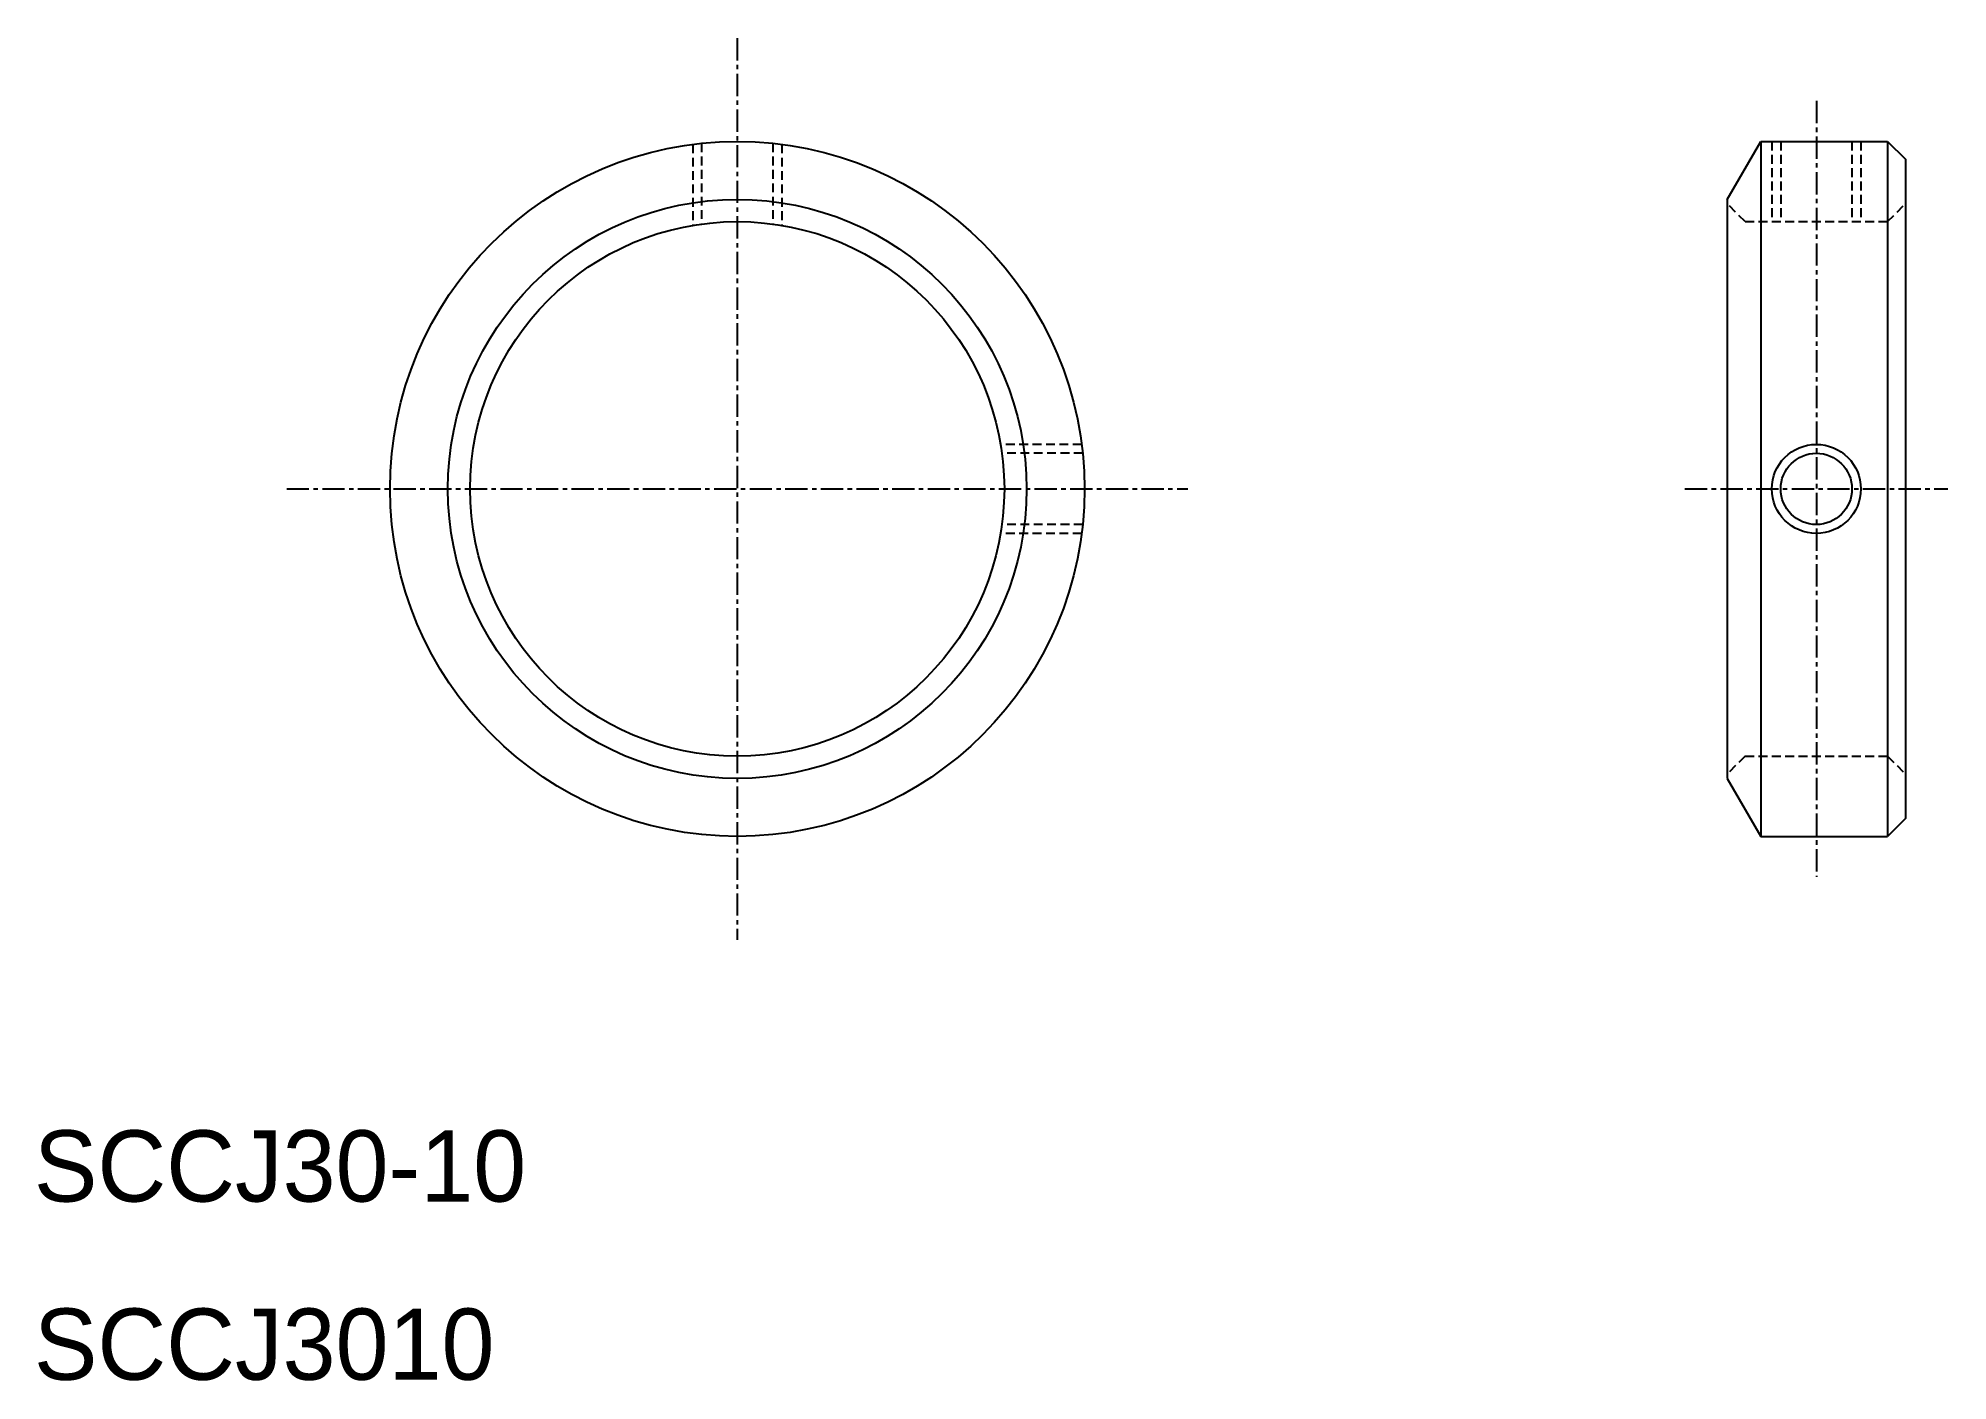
# Model space of a CAD drawing. Extents: x 10 to 117, y 10 to 85.
import ezdxf

# ---------------------------------------------------------------- set-up
doc = ezdxf.new("R2010")
doc.units = 0
doc.linetypes.add('CENTER', pattern=[2, 1.25, -0.25, 0.25, -0.25])
doc.linetypes.add('DASHED', pattern=[0.75, 0.5, -0.25])
doc.layers.get('0').update_dxf_attribs({"linetype": 'CONTINUOUS'})
doc.layers.add('CENTER', color=1, linetype='CENTER')

msp = doc.modelspace()

# ---------------------------------------------------------------- linework, layer by layer
at = {"color": 3, "linetype": 'DASHED'}
for p, q in [((47.5, 79.4), (47.5, 74.87)), ((51.5, 79.4), (51.5, 74.87)), ((107.6, 79.5), (107.6, 75)), ((108.1, 79.5), (108.1, 75)), ((112.1, 79.5), (112.1, 75)), ((112.6, 79.5), (112.6, 75)), ((47, 79.34), (47, 74.79)), ((52, 79.34), (52, 74.79)), ((106.1, 75), (105.1, 76)), ((114.1, 75), (115.1, 76)), ((106.1, 75), (114.1, 75)), ((68.84, 62.5), (64.29, 62.5)), ((68.9, 62), (64.37, 62)), ((68.9, 58), (64.37, 58)), ((68.84, 57.5), (64.29, 57.5)), ((106.1, 45), (105.1, 44)), ((106.1, 45), (114.1, 45)), ((114.1, 45), (115.1, 44))]:
    msp.add_line(p, q, dxfattribs=at)
at = {"color": 7, "linetype": 'CONTINUOUS'}
for p, q in [((105.1, 76.25), (106.98, 79.5)), ((106.98, 79.5), (106.98, 40.5)), ((106.98, 79.5), (114.1, 79.5)), ((114.1, 79.5), (115.1, 78.5)), ((114.1, 79.5), (114.1, 40.5)), ((115.1, 78.5), (115.1, 41.5)), ((105.1, 76.25), (105.1, 43.75)), ((105.1, 43.75), (106.98, 40.5)), ((115.1, 41.5), (114.1, 40.5)), ((106.98, 40.5), (114.1, 40.5))]:
    msp.add_line(p, q, dxfattribs=at)
for centre, radius in [((49.5, 60), 19.5), ((49.5, 60), 16.25), ((49.5, 60), 15), ((110.1, 60), 2)]:
    msp.add_circle(centre, radius, dxfattribs=at)
at = {"color": 3, "linetype": 'CONTINUOUS'}
msp.add_circle((110.1, 60), 2.5, dxfattribs=at)
at = {"layer": 'CENTER', "color": 1, "linetype": 'CENTER'}
for p, q in [((49.5, 85.3), (49.5, 34.7)), ((110.1, 81.78), (110.1, 38.22)), ((24.2, 60), (74.8, 60)), ((102.72, 60), (117.48, 60))]:
    msp.add_line(p, q, dxfattribs=at)

# ---------------------------------------------------------------- texts
at = {"color": 7, "linetype": 'CONTINUOUS'}
for s, p in [('SCCJ30-10', (10, 20)), ('SCCJ3010', (10, 10))]:
    msp.add_text(s, height=4, dxfattribs=at).set_placement(p)

doc.saveas('drawing.dxf')
